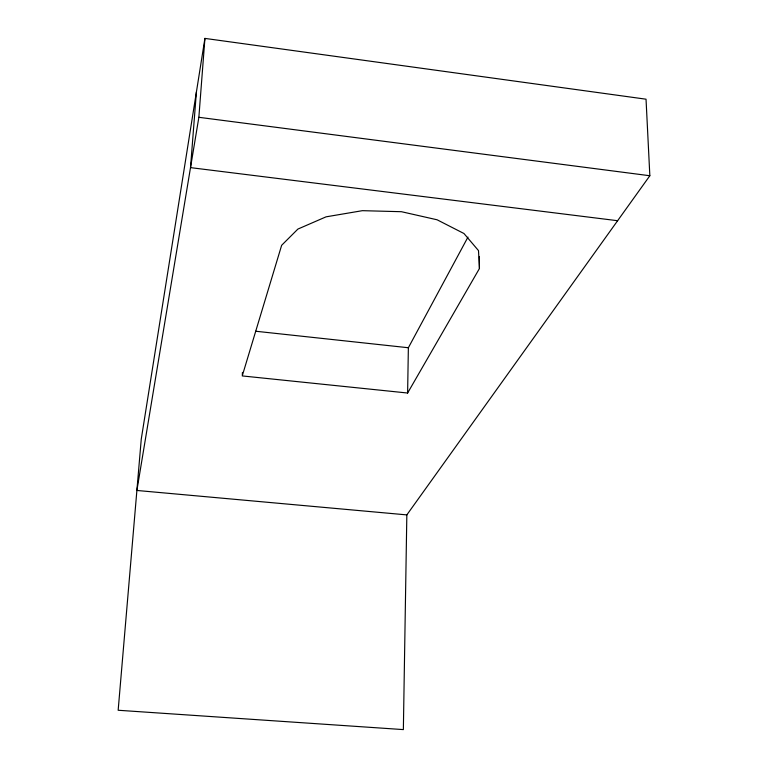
<?xml version="1.0" encoding="UTF-8"?>
<svg xmlns="http://www.w3.org/2000/svg" width="768" height="768" viewBox="0 0 768 768"><rect width="100%" height="100%" fill="white"/><g stroke="black" fill="none" stroke-linecap="round" stroke-linejoin="round"><path stroke-width="1.15" d="M406.838 514.896L403.363 729.6L118.157 710.256L141.264 439.114L204.922 38.4L646.032 99.197L649.843 175.747L406.838 514.896L136.886 490.464L198.864 117.302L204.922 38.4M407.616 393.024L479.434 268.522L478.502 250.608L463.958 233.51L437.088 219.782L401.443 211.709L362.41 210.672L326.074 216.835L297.907 229.066L281.645 245.299L242.237 375.926L407.616 393.024L408.365 347.741L467.962 237.11M242.314 374.755L242.448 372.403M196.406 91.997L190.512 167.626L617.626 220.714M255.725 331.238L408.365 347.741M198.864 117.302L649.843 175.747M479.405 256.589L479.434 268.522"/></g></svg>
